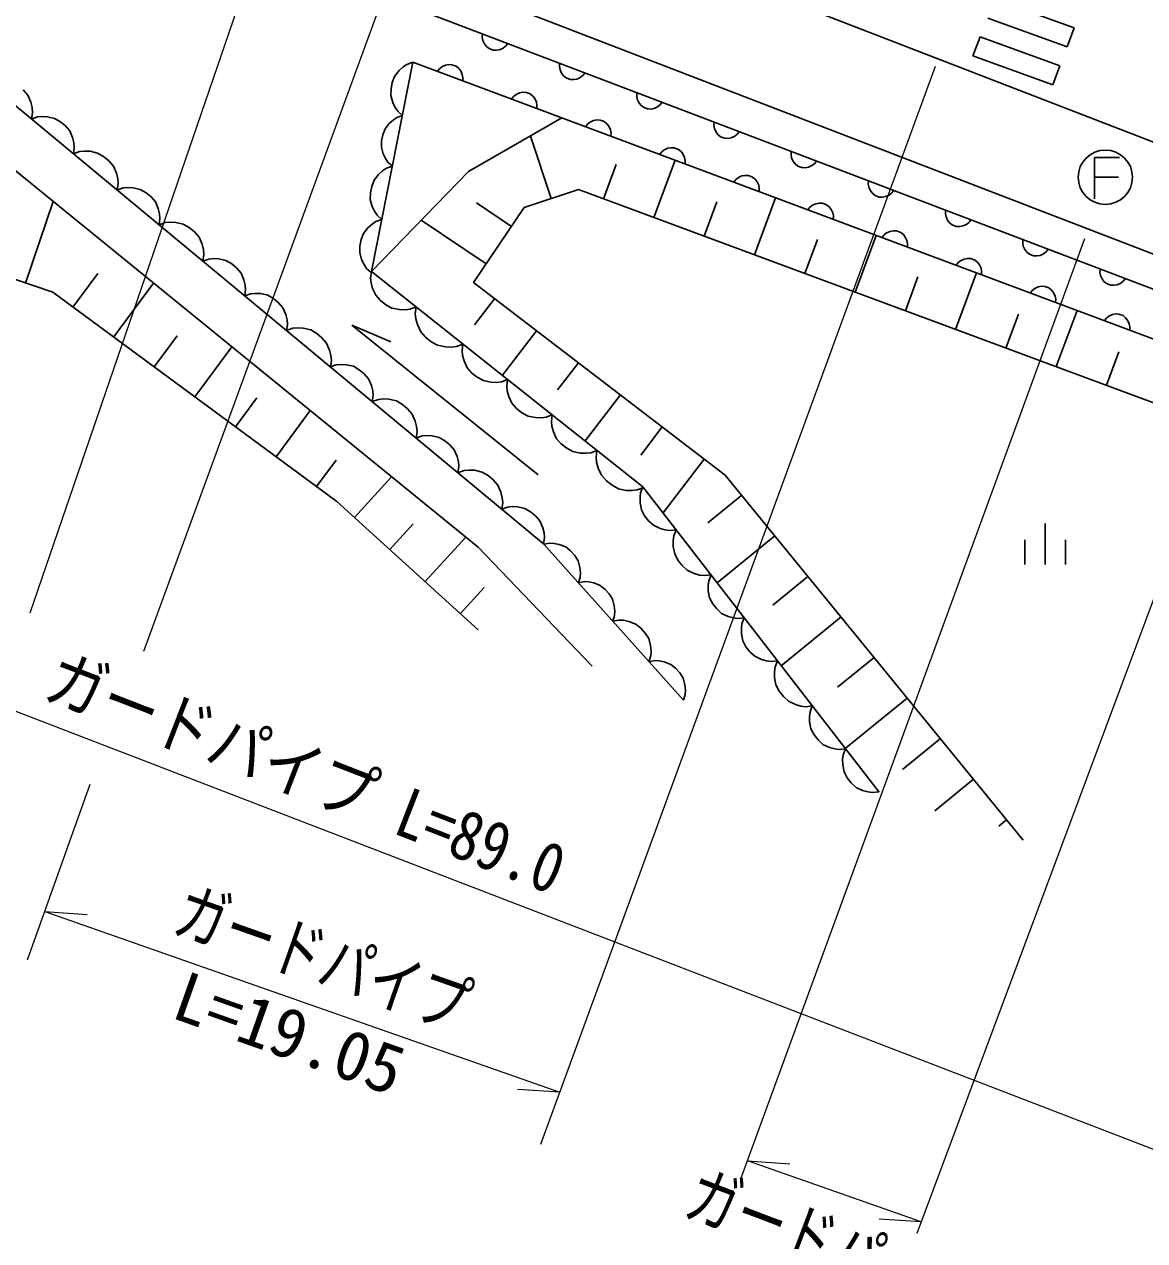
# Model space of a CAD drawing. Units: millimetres, scale not verified. Extents: x 40000 to 680000, y 20000 to 380000.
# Drawn here: x 299280 to 340534, y 232959 to 277772 of the extents above; entities that cross this region are included whole.
import ezdxf
from ezdxf.enums import TextEntityAlignment as Align

# ---------------------------------------------------------------- set-up
doc = ezdxf.new("R2010")
doc.units = ezdxf.units.MM
doc.header["$LTSCALE"] = 1000
for name, color, linetype, lineweight in [('M-BGD', 7, 'Continuous', 25), ('M-STR-HTXT', 7, 'Continuous', 13), ('M-STR-STRC', 7, 'Continuous', 25)]:
    doc.layers.add(name, color=color, linetype=linetype, lineweight=lineweight)
doc.styles.add('ＭＳ ゴシック', font='')
doc.styles.get('ＭＳ ゴシック').set_extended_font_data('MS Gothic')

msp = doc.modelspace()

# ---------------------------------------------------------------- linework, layer by layer
at = {"layer": 'M-BGD'}
for p, q in [((357836, 261546), (300979, 283198)), ((358247, 262603), (307576, 282134)), ((335026, 278697), (337941, 277644)), ((334754, 278003), (337676, 276945)), ((316147, 277422), (316142, 277295)), ((337941, 277644), (337676, 276945)), ((316142, 277295), (316162, 277180)), ((316162, 277180), (316220, 277051)), ((316220, 277051), (316292, 276960)), ((316292, 276960), (316390, 276880)), ((316910, 276896), (317002, 276968)), ((317002, 276968), (317082, 277066)), ((334210, 276614), (334482, 277309)), ((334482, 277309), (337412, 276246)), ((296385, 276907), (318396, 258634)), ((316390, 276880), (316540, 276823)), ((316540, 276823), (316666, 276817)), ((316666, 276817), (316781, 276838)), ((316781, 276838), (316910, 276896)), ((334210, 276614), (337147, 275546)), ((312063, 268668), (313589, 276374)), ((313080, 276067), (312916, 275855)), ((313229, 276200), (313080, 276067)), ((313370, 276295), (313229, 276200)), ((313589, 276374), (313370, 276295)), ((313589, 276374), (357252, 260042)), ((314565, 276137), (314485, 276038)), ((314656, 276210), (314565, 276137)), ((314785, 276268), (314656, 276210)), ((314899, 276289), (314785, 276268)), ((315026, 276285), (314899, 276289)), ((315176, 276229), (315026, 276285)), ((315274, 276149), (315176, 276229)), ((315347, 276058), (315274, 276149)), ((315405, 275929), (315347, 276058)), ((318990, 276339), (318985, 276213)), ((318985, 276213), (319005, 276098)), ((319005, 276098), (319063, 275969)), ((337412, 276246), (337147, 275546)), ((312830, 275627), (312783, 275392)), ((312916, 275855), (312830, 275627)), ((315427, 275815), (315405, 275929)), ((315422, 275688), (315427, 275815)), ((319063, 275969), (319135, 275877)), ((319135, 275877), (319233, 275797)), ((319233, 275797), (319383, 275740)), ((319383, 275740), (319509, 275735)), ((319509, 275735), (319624, 275755)), ((319624, 275755), (319753, 275813)), ((319753, 275813), (319844, 275885)), ((319844, 275885), (319925, 275983)), ((299404, 275165), (299237, 275359)), ((299517, 274908), (299404, 275165)), ((312783, 275392), (312776, 275148)), ((317385, 275189), (317294, 275116)), ((317514, 275247), (317385, 275189)), ((317628, 275269), (317514, 275247)), ((317755, 275264), (317628, 275269)), ((317905, 275208), (317755, 275264)), ((318003, 275128), (317905, 275208)), ((321833, 275256), (321828, 275130)), ((299566, 274703), (299517, 274908)), ((299583, 274526), (299566, 274703)), ((312776, 275148), (312847, 274890)), ((312847, 274890), (312933, 274709)), ((312933, 274709), (313028, 274568)), ((317294, 275116), (317214, 275018)), ((318076, 275037), (318003, 275128)), ((318134, 274908), (318076, 275037)), ((318155, 274794), (318134, 274908)), ((318151, 274667), (318155, 274794)), ((321828, 275130), (321848, 275015)), ((321848, 275015), (321906, 274886)), ((321906, 274886), (321978, 274794)), ((321978, 274794), (322076, 274714)), ((322076, 274714), (322225, 274657)), ((322467, 274673), (322596, 274730)), ((322596, 274730), (322687, 274803)), ((322687, 274803), (322767, 274900)), ((299545, 274284), (299583, 274526)), ((299765, 274361), (299545, 274284)), ((299934, 274377), (299765, 274361)), ((300134, 274367), (299934, 274377)), ((300395, 274306), (300134, 274367)), ((300606, 274183), (300395, 274306)), ((312992, 274337), (312858, 274247)), ((313201, 274412), (312992, 274337)), ((313028, 274568), (313201, 274412)), ((315640, 272345), (319070, 274324)), ((322225, 274657), (322352, 274652)), ((322352, 274652), (322467, 274673)), ((300790, 274030), (300606, 274183)), ((300949, 273846), (300790, 274030)), ((301057, 273600), (300949, 273846)), ((312561, 273919), (312479, 273702)), ((312717, 274120), (312561, 273919)), ((312858, 274247), (312717, 274120)), ((320023, 274095), (319943, 273997)), ((320114, 274168), (320023, 274095)), ((320243, 274227), (320114, 274168)), ((320357, 274248), (320243, 274227)), ((320484, 274243), (320357, 274248)), ((320634, 274187), (320484, 274243)), ((320732, 274108), (320634, 274187)), ((320805, 274016), (320732, 274108)), ((320863, 273888), (320805, 274016)), ((320884, 273773), (320863, 273888)), ((324676, 274174), (324670, 274047)), ((324670, 274047), (324691, 273933)), ((324691, 273933), (324749, 273804)), ((325530, 273720), (325610, 273818)), ((301104, 273406), (301057, 273600)), ((301120, 273237), (301104, 273406)), ((312435, 273479), (312428, 273248)), ((312479, 273702), (312435, 273479)), ((318681, 271355), (317914, 273656)), ((320880, 273647), (320884, 273773)), ((324749, 273804), (324821, 273712)), ((324821, 273712), (324919, 273632)), ((324919, 273632), (325068, 273575)), ((325068, 273575), (325195, 273570)), ((325195, 273570), (325309, 273590)), ((325309, 273590), (325439, 273648)), ((325439, 273648), (325530, 273720)), ((315991, 258512), (297823, 273294)), ((301084, 273006), (301120, 273237)), ((301315, 273087), (301084, 273006)), ((301493, 273104), (301315, 273087)), ((301702, 273093), (301493, 273104)), ((301977, 273029), (301702, 273093)), ((302197, 272901), (301977, 273029)), ((312428, 273248), (312495, 273002)), ((312495, 273002), (312578, 272831)), ((322752, 273075), (322672, 272976)), ((322843, 273147), (322752, 273075)), ((322972, 273206), (322843, 273147)), ((323086, 273227), (322972, 273206)), ((323213, 273222), (323086, 273227)), ((323362, 273166), (323213, 273222)), ((323461, 273087), (323362, 273166)), ((323533, 272996), (323461, 273087)), ((323592, 272867), (323533, 272996)), ((327519, 273091), (327513, 272965)), ((327513, 272965), (327534, 272850)), ((302391, 272740), (302197, 272901)), ((302558, 272547), (302391, 272740)), ((302672, 272289), (302558, 272547)), ((312612, 272469), (312471, 272375)), ((312578, 272831), (312667, 272697)), ((312832, 272548), (312612, 272469)), ((312667, 272697), (312832, 272548)), ((320608, 271345), (321078, 272611)), ((322461, 270658), (323242, 272763)), ((323613, 272752), (323592, 272867)), ((323609, 272626), (323613, 272752)), ((327534, 272850), (327592, 272721)), ((327592, 272721), (327664, 272629)), ((327664, 272629), (327762, 272549)), ((327762, 272549), (327911, 272492)), ((327911, 272492), (328038, 272487)), ((328038, 272487), (328152, 272507)), ((328152, 272507), (328281, 272565)), ((328281, 272565), (328373, 272637)), ((328373, 272637), (328453, 272735)), ((338686, 272860), (338686, 271340)), ((338686, 272860), (339606, 272860)), ((302721, 272084), (302672, 272289)), ((302737, 271907), (302721, 272084)), ((312063, 268668), (315640, 272345)), ((312158, 272029), (312072, 271801)), ((312322, 272241), (312158, 272029)), ((312471, 272375), (312322, 272241)), ((325481, 272054), (325401, 271955)), ((325572, 272127), (325481, 272054)), ((325700, 272185), (325572, 272127)), ((325815, 272206), (325700, 272185)), ((325942, 272202), (325815, 272206)), ((326091, 272146), (325942, 272202)), ((326190, 272066), (326091, 272146)), ((326262, 271975), (326190, 272066)), ((338686, 272140), (339566, 272140)), ((302700, 271665), (302737, 271907)), ((302920, 271742), (302700, 271665)), ((303089, 271758), (302920, 271742)), ((303289, 271748), (303089, 271758)), ((303550, 271687), (303289, 271748)), ((303760, 271564), (303550, 271687)), ((303945, 271411), (303760, 271564)), ((312026, 271566), (312018, 271323)), ((312072, 271801), (312026, 271566)), ((317680, 271021), (319682, 271688)), ((319682, 271688), (351168, 260005)), ((326321, 271846), (326262, 271975)), ((326342, 271732), (326321, 271846)), ((326338, 271605), (326342, 271732)), ((330362, 272009), (330356, 271882)), ((330356, 271882), (330377, 271767)), ((330377, 271767), (330435, 271638)), ((330435, 271638), (330507, 271547)), ((331216, 271555), (331296, 271653)), ((290309, 271287), (300323, 267901)), ((299322, 268240), (300339, 271247)), ((304104, 271227), (303945, 271411)), ((304212, 270981), (304104, 271227)), ((312018, 271323), (312089, 271064)), ((317215, 270329), (315932, 271192)), ((324313, 269970), (324780, 271231)), ((326165, 269283), (326942, 271379)), ((328429, 271164), (328301, 271106)), ((328544, 271186), (328429, 271164)), ((328670, 271181), (328544, 271186)), ((328820, 271125), (328670, 271181)), ((328919, 271045), (328820, 271125)), ((330507, 271547), (330605, 271467)), ((330605, 271467), (330754, 271410)), ((330754, 271410), (330880, 271404)), ((330880, 271404), (330995, 271425)), ((330995, 271425), (331124, 271483)), ((331124, 271483), (331216, 271555)), ((304258, 270787), (304212, 270981)), ((304274, 270618), (304258, 270787)), ((312089, 271064), (312176, 270884)), ((312176, 270884), (312270, 270743)), ((312270, 270743), (312443, 270586)), ((315820, 268255), (317680, 271021)), ((328209, 271033), (328130, 270935)), ((328301, 271106), (328209, 271033)), ((328991, 270954), (328919, 271045)), ((329050, 270825), (328991, 270954)), ((329071, 270711), (329050, 270825)), ((329067, 270584), (329071, 270711)), ((333204, 270926), (333199, 270800)), ((333199, 270800), (333220, 270685)), ((333220, 270685), (333277, 270556)), ((304239, 270387), (304274, 270618)), ((304470, 270469), (304239, 270387)), ((304647, 270485), (304470, 270469)), ((304857, 270475), (304647, 270485)), ((305131, 270411), (304857, 270475)), ((305352, 270282), (305131, 270411)), ((305546, 270121), (305352, 270282)), ((311934, 270279), (311769, 270067)), ((312083, 270413), (311934, 270279)), ((312224, 270507), (312083, 270413)), ((312443, 270586), (312224, 270507)), ((316285, 268946), (313896, 270552)), ((333277, 270556), (333350, 270464)), ((333350, 270464), (333447, 270384)), ((333447, 270384), (333597, 270327)), ((333597, 270327), (333723, 270322)), ((333723, 270322), (333838, 270342)), ((333838, 270342), (333967, 270400)), ((333967, 270400), (334059, 270472)), ((334059, 270472), (334139, 270570)), ((305713, 269928), (305546, 270121)), ((305826, 269670), (305713, 269928)), ((311684, 269839), (311637, 269604)), ((311769, 270067), (311684, 269839)), ((328017, 268596), (328482, 269850)), ((329869, 267909), (330643, 269995)), ((330938, 270012), (330859, 269914)), ((331030, 270085), (330938, 270012)), ((331158, 270144), (331030, 270085)), ((331273, 270165), (331158, 270144)), ((331399, 270160), (331273, 270165)), ((331549, 270104), (331399, 270160)), ((331648, 270025), (331549, 270104)), ((331720, 269933), (331648, 270025)), ((331779, 269805), (331720, 269933)), ((331800, 269690), (331779, 269805)), ((336047, 269843), (336042, 269717)), ((305875, 269466), (305826, 269670)), ((305892, 269288), (305875, 269466)), ((311637, 269604), (311630, 269361)), ((311630, 269361), (311701, 269102)), ((331795, 269564), (331800, 269690)), ((336042, 269717), (336062, 269602)), ((336062, 269602), (336120, 269473)), ((336120, 269473), (336192, 269381)), ((336192, 269381), (336290, 269301)), ((336810, 269317), (336902, 269390)), ((336902, 269390), (336982, 269487)), ((305855, 269046), (305892, 269288)), ((306075, 269123), (305855, 269046)), ((306244, 269139), (306075, 269123)), ((306443, 269129), (306244, 269139)), ((306705, 269068), (306443, 269129)), ((306915, 268946), (306705, 269068)), ((307100, 268792), (306915, 268946)), ((311701, 269102), (311787, 268922)), ((311787, 268922), (311882, 268781)), ((333667, 268992), (333588, 268893)), ((333758, 269064), (333667, 268992)), ((333887, 269123), (333758, 269064)), ((334002, 269144), (333887, 269123)), ((334128, 269139), (334002, 269144)), ((334278, 269083), (334128, 269139)), ((334377, 269004), (334278, 269083)), ((334449, 268913), (334377, 269004)), ((334508, 268784), (334449, 268913)), ((336290, 269301), (336440, 269244)), ((336440, 269244), (336566, 269239)), ((336566, 269239), (336681, 269260)), ((336681, 269260), (336810, 269317)), ((301071, 267351), (301983, 268589)), ((307259, 268608), (307100, 268792)), ((307367, 268363), (307259, 268608)), ((311882, 268781), (312055, 268624)), ((312063, 268668), (312031, 268425)), ((322058, 260733), (312063, 268668)), ((331721, 267221), (332184, 268470)), ((333573, 266534), (334344, 268611)), ((334529, 268669), (334508, 268784)), ((334524, 268543), (334529, 268669)), ((338890, 268761), (338885, 268634)), ((338885, 268634), (338905, 268520)), ((338905, 268520), (338963, 268391)), ((302566, 266249), (304034, 268241)), ((307413, 268168), (307367, 268363)), ((307393, 267769), (307429, 267999)), ((307429, 267999), (307413, 268168)), ((312031, 268425), (312052, 268248)), ((312052, 268248), (312105, 268045)), ((312105, 268045), (312224, 267789)), ((325089, 261167), (315820, 268255)), ((336487, 268044), (336396, 267971)), ((336616, 268102), (336487, 268044)), ((336731, 268123), (336616, 268102)), ((336857, 268119), (336731, 268123)), ((337007, 268063), (336857, 268119)), ((337105, 267983), (337007, 268063)), ((337178, 267892), (337105, 267983)), ((338963, 268391), (339035, 268299)), ((339035, 268299), (339133, 268219)), ((339133, 268219), (339283, 268162)), ((339283, 268162), (339409, 268157)), ((339409, 268157), (339524, 268177)), ((339524, 268177), (339653, 268235)), ((339653, 268235), (339745, 268307)), ((339745, 268307), (339825, 268405)), ((300323, 267901), (310790, 260190)), ((307613, 267846), (307393, 267769)), ((307782, 267861), (307613, 267846)), ((307982, 267852), (307782, 267861)), ((308243, 267791), (307982, 267852)), ((308454, 267668), (308243, 267791)), ((308638, 267515), (308454, 267668)), ((312224, 267789), (312395, 267600)), ((312395, 267600), (312593, 267443)), ((316592, 267664), (315852, 266697)), ((336396, 267971), (336317, 267872)), ((337237, 267763), (337178, 267892)), ((337258, 267649), (337237, 267763)), ((337253, 267522), (337258, 267649)), ((308797, 267331), (308638, 267515)), ((308905, 267085), (308797, 267331)), ((308952, 266891), (308905, 267085)), ((312593, 267443), (312816, 267319)), ((312816, 267319), (313092, 267261)), ((313092, 267261), (313302, 267255)), ((313302, 267255), (313479, 267276)), ((313479, 267276), (313708, 267362)), ((313708, 267362), (313675, 267108)), ((313675, 267108), (313696, 266922)), ((335425, 265847), (335886, 267090)), ((337277, 265160), (338044, 267226)), ((339460, 267103), (339345, 267081)), ((339586, 267098), (339460, 267103)), ((339736, 267042), (339586, 267098)), ((308932, 266491), (308968, 266722)), ((308968, 266722), (308952, 266891)), ((318195, 261176), (311340, 266690)), ((311340, 266690), (312772, 266077)), ((313696, 266922), (313752, 266709)), ((313752, 266709), (313876, 266442)), ((339125, 266950), (339046, 266852)), ((339216, 267023), (339125, 266950)), ((339345, 267081), (339216, 267023)), ((339834, 266962), (339736, 267042)), ((339907, 266871), (339834, 266962)), ((339966, 266742), (339907, 266871)), ((339987, 266628), (339966, 266742)), ((304062, 265148), (304910, 266299)), ((309163, 266572), (308932, 266491)), ((309341, 266589), (309163, 266572)), ((309550, 266578), (309341, 266589)), ((309825, 266514), (309550, 266578)), ((310046, 266386), (309825, 266514)), ((310239, 266225), (310046, 266386)), ((310406, 266031), (310239, 266225)), ((313876, 266442), (314056, 266243)), ((314056, 266243), (314262, 266079)), ((318137, 266483), (316882, 264842)), ((339982, 266501), (339987, 266628)), ((305557, 264046), (306918, 265894)), ((310520, 265773), (310406, 266031)), ((310569, 265569), (310520, 265773)), ((314262, 266079), (314497, 265949)), ((314497, 265949), (314785, 265888)), ((314785, 265888), (315005, 265882)), ((315005, 265882), (315191, 265904)), ((315191, 265904), (315431, 265994)), ((315431, 265994), (315399, 265751)), ((315399, 265751), (315419, 265574)), ((310548, 265150), (310585, 265392)), ((310585, 265392), (310569, 265569)), ((315419, 265574), (315473, 265371)), ((315473, 265371), (315592, 265116)), ((319682, 265302), (318916, 264300)), ((339129, 264472), (339588, 265710)), ((310768, 265227), (310548, 265150)), ((310937, 265243), (310768, 265227)), ((311137, 265233), (310937, 265243)), ((311398, 265172), (311137, 265233)), ((311608, 265049), (311398, 265172)), ((311793, 264896), (311608, 265049)), ((311952, 264712), (311793, 264896)), ((315592, 265116), (315763, 264926)), ((315763, 264926), (315960, 264769)), ((312060, 264466), (311952, 264712)), ((312107, 264272), (312060, 264466)), ((315960, 264769), (316184, 264646)), ((316184, 264646), (316460, 264588)), ((316460, 264588), (316669, 264582)), ((316669, 264582), (316846, 264602)), ((316846, 264602), (317076, 264688)), ((317076, 264688), (317044, 264445)), ((317044, 264445), (317064, 264268)), ((307052, 262944), (307837, 264010)), ((312087, 263872), (312122, 264103)), ((312318, 263953), (312087, 263872)), ((312122, 264103), (312107, 264272)), ((312495, 263970), (312318, 263953)), ((312705, 263959), (312495, 263970)), ((312979, 263895), (312705, 263959)), ((317064, 264268), (317117, 264065)), ((317117, 264065), (317236, 263810)), ((321227, 264120), (319929, 262423)), ((308548, 261843), (309803, 263547)), ((313200, 263767), (312979, 263895)), ((313394, 263606), (313200, 263767)), ((313561, 263412), (313394, 263606)), ((317236, 263810), (317408, 263620)), ((317408, 263620), (317605, 263464)), ((313674, 263155), (313561, 263412)), ((313723, 262950), (313674, 263155)), ((317605, 263464), (317829, 263340)), ((317829, 263340), (318104, 263282)), ((318104, 263282), (318314, 263276)), ((318314, 263276), (318491, 263296)), ((318491, 263296), (318720, 263383)), ((318720, 263383), (318689, 263140)), ((318689, 263140), (318709, 262963)), ((313703, 262531), (313740, 262773)), ((313923, 262608), (313703, 262531)), ((313740, 262773), (313723, 262950)), ((314092, 262624), (313923, 262608)), ((314291, 262614), (314092, 262624)), ((314553, 262553), (314291, 262614)), ((318709, 262963), (318762, 262760)), ((318762, 262760), (318881, 262504)), ((322771, 262939), (321980, 261904)), ((314763, 262430), (314553, 262553)), ((314948, 262277), (314763, 262430)), ((315107, 262093), (314948, 262277)), ((318881, 262504), (319052, 262315)), ((319052, 262315), (319250, 262158)), ((319250, 262158), (319473, 262034)), ((310043, 260741), (310764, 261720)), ((315215, 261847), (315107, 262093)), ((315261, 261653), (315215, 261847)), ((319473, 262034), (319749, 261976)), ((319749, 261976), (319959, 261970)), ((319959, 261970), (320136, 261991)), ((320136, 261991), (320365, 262077)), ((320365, 262077), (320332, 261822)), ((320332, 261822), (320353, 261637)), ((324316, 261757), (322799, 259774)), ((315241, 261253), (315277, 261484)), ((315472, 261334), (315241, 261253)), ((315277, 261484), (315261, 261653)), ((315650, 261351), (315472, 261334)), ((315860, 261341), (315650, 261351)), ((316134, 261276), (315860, 261341)), ((316355, 261148), (316134, 261276)), ((320353, 261637), (320409, 261424)), ((320409, 261424), (320533, 261157)), ((311440, 259600), (312805, 261103)), ((316549, 260987), (316355, 261148)), ((316716, 260794), (316549, 260987)), ((320533, 261157), (320713, 260958)), ((320713, 260958), (320920, 260794)), ((336056, 247719), (325089, 261167)), ((316829, 260536), (316716, 260794)), ((316878, 260331), (316829, 260536)), ((320920, 260794), (321154, 260664)), ((321154, 260664), (321443, 260603)), ((321443, 260603), (321663, 260597)), ((321663, 260597), (321848, 260619)), ((321848, 260619), (322088, 260709)), ((321973, 260515), (321952, 260347)), ((322058, 260733), (321973, 260515)), ((330756, 249479), (322058, 260733)), ((325698, 260420), (324448, 259400)), ((310790, 260190), (315988, 255469)), ((316857, 259912), (316894, 260154)), ((317077, 259989), (316857, 259912)), ((316894, 260154), (316878, 260331)), ((317246, 260005), (317077, 259989)), ((317446, 259995), (317246, 260005)), ((317707, 259934), (317446, 259995)), ((317917, 259811), (317707, 259934)), ((321952, 260347), (321955, 260147)), ((321955, 260147), (322007, 259884)), ((318102, 259658), (317917, 259811)), ((318261, 259474), (318102, 259658)), ((318369, 259228), (318261, 259474)), ((322007, 259884), (322122, 259669)), ((322122, 259669), (322268, 259480)), ((322268, 259480), (322447, 259314)), ((312740, 258420), (313597, 259364)), ((318416, 259034), (318369, 259228)), ((318431, 258865), (318416, 259034)), ((322447, 259314), (322689, 259198)), ((322689, 259198), (322881, 259144)), ((322881, 259144), (323050, 259123)), ((323050, 259123), (323281, 259150)), ((323281, 259150), (323192, 258922)), ((336868, 259376), (336868, 257876)), ((314039, 257240), (315533, 258884)), ((318396, 258634), (318431, 258865)), ((318396, 258634), (323546, 252874)), ((318632, 258656), (318414, 258614)), ((318793, 258647), (318632, 258656)), ((318979, 258610), (318793, 258647)), ((319216, 258516), (318979, 258610)), ((323192, 258922), (323170, 258745)), ((323170, 258745), (323173, 258535)), ((326917, 258925), (324793, 257194)), ((336118, 258776), (336118, 257876)), ((337618, 258776), (337618, 257876)), ((320187, 254124), (315991, 258512)), ((319396, 258371), (319216, 258516)), ((319548, 258201), (319396, 258371)), ((319672, 258006), (319548, 258201)), ((323173, 258535), (323227, 258259)), ((323227, 258259), (323348, 258034)), ((319739, 257760), (319672, 258006)), ((319755, 257570), (319739, 257760)), ((323348, 258034), (323502, 257834)), ((323502, 257834), (323689, 257661)), ((319680, 257198), (319746, 257409)), ((319898, 257239), (319680, 257198)), ((319746, 257409), (319755, 257570)), ((320059, 257230), (319898, 257239)), ((320245, 257193), (320059, 257230)), ((323689, 257661), (323943, 257538)), ((323943, 257538), (324146, 257483)), ((324146, 257483), (324322, 257460)), ((324322, 257460), (324566, 257489)), ((324481, 257271), (324459, 257103)), ((324566, 257489), (324481, 257271)), ((328135, 257431), (326838, 256373)), ((315339, 256060), (316215, 257024)), ((320482, 257099), (320245, 257193)), ((320662, 256955), (320482, 257099)), ((320814, 256785), (320662, 256955)), ((320938, 256589), (320814, 256785)), ((324459, 257103), (324462, 256903)), ((324462, 256903), (324514, 256640)), ((321005, 256343), (320938, 256589)), ((321021, 256154), (321005, 256343)), ((324514, 256640), (324629, 256425)), ((324629, 256425), (324776, 256236)), ((320947, 255781), (321012, 255993)), ((321012, 255993), (321021, 256154)), ((324776, 256236), (324954, 256070)), ((324954, 256070), (325196, 255954)), ((325196, 255954), (325389, 255900)), ((325389, 255900), (325557, 255879)), ((325557, 255879), (325789, 255906)), ((325789, 255906), (325704, 255689)), ((329354, 255937), (327152, 254142)), ((321176, 255825), (320947, 255781)), ((321345, 255816), (321176, 255825)), ((321541, 255776), (321345, 255816)), ((321791, 255678), (321541, 255776)), ((321981, 255525), (321791, 255678)), ((322140, 255346), (321981, 255525)), ((325704, 255689), (325682, 255521)), ((325682, 255521), (325685, 255321)), ((322271, 255141), (322140, 255346)), ((322341, 254882), (322271, 255141)), ((325685, 255321), (325737, 255057)), ((325737, 255057), (325852, 254843)), ((322358, 254683), (322341, 254882)), ((322349, 254513), (322358, 254683)), ((325852, 254843), (325999, 254653)), ((325999, 254653), (326177, 254488)), ((322280, 254290), (322349, 254513)), ((322497, 254332), (322280, 254290)), ((322658, 254323), (322497, 254332)), ((322845, 254286), (322658, 254323)), ((323082, 254192), (322845, 254286)), ((323262, 254047), (323082, 254192)), ((326177, 254488), (326419, 254371)), ((326419, 254371), (326612, 254318)), ((326612, 254318), (326780, 254296)), ((326780, 254296), (327012, 254324)), ((326923, 254096), (326900, 253919)), ((327012, 254324), (326923, 254096)), ((330573, 254443), (329228, 253346)), ((323414, 253877), (323262, 254047)), ((323537, 253682), (323414, 253877)), ((323604, 253436), (323537, 253682)), ((326900, 253919), (326903, 253709)), ((326903, 253709), (326957, 253432)), ((323621, 253247), (323604, 253436)), ((323612, 253086), (323621, 253247)), ((326957, 253432), (327078, 253207)), ((327078, 253207), (327232, 253008)), ((323546, 252874), (323612, 253086)), ((327232, 253008), (327420, 252834)), ((327420, 252834), (327673, 252712)), ((331791, 252949), (329511, 251089)), ((327673, 252712), (327876, 252656)), ((327876, 252656), (328053, 252633)), ((328053, 252633), (328296, 252662)), ((328211, 252445), (328189, 252277)), ((328296, 252662), (328211, 252445)), ((328189, 252277), (328192, 252077)), ((328192, 252077), (328244, 251813)), ((328244, 251813), (328359, 251599)), ((328359, 251599), (328506, 251409)), ((328506, 251409), (328684, 251244)), ((333010, 251455), (331618, 250320)), ((328684, 251244), (328926, 251127)), ((328926, 251127), (329119, 251074)), ((329119, 251074), (329287, 251052)), ((329287, 251052), (329519, 251080)), ((329519, 251080), (329434, 250862)), ((329434, 250862), (329412, 250694)), ((329412, 250694), (329415, 250494)), ((329415, 250494), (329467, 250231)), ((329467, 250231), (329582, 250016)), ((329582, 250016), (329729, 249827)), ((329729, 249827), (329907, 249661)), ((329907, 249661), (330149, 249545)), ((334228, 249960), (332804, 248799)), ((330149, 249545), (330342, 249491)), ((330342, 249491), (330510, 249470)), ((330510, 249470), (330742, 249497)), ((335447, 248466), (335162, 248234))]:
    msp.add_line(p, q, dxfattribs=at)
msp.add_circle((339086, 272140), 1000, dxfattribs=at)
at = {"layer": 'M-STR-HTXT'}
for p, q in [((299493, 256086), (309552, 285443)), ((314246, 283580), (303666, 254670)), ((332819, 276213), (318289, 236499)), ((346305, 271221), (332148, 233221)), ((325666, 235233), (338332, 269880)), ((286599, 257219), (347109, 233927)), ((299399, 243301), (301709, 249784)), ((300033, 245081), (301587, 244976)), ((300033, 245081), (318994, 238427)), ((318994, 238427), (317440, 238527)), ((332307, 233648), (325909, 235897)), ((325909, 235897), (327463, 235796)), ((332307, 233648), (330753, 233749))]:
    msp.add_line(p, q, dxfattribs=at)
at = {"layer": 'M-STR-STRC'}
msp.add_line((294393, 291437), (359625, 266151), dxfattribs=at)

# ---------------------------------------------------------------- texts
at = {"layer": 'M-STR-HTXT', "style": 'ＭＳ ゴシック'}
for s, rotation, width, p in [('ガードパイプ L=89.0', 338.8, 0.85, (299718, 252476)), ('ガードパイプ', 340.6, 0.75, (304484, 243848)), ('ガードパイプ', 339.2, 0.75, (323294, 233426))]:
    msp.add_text(s, height=1833, rotation=rotation, dxfattribs=dict(at, width=width)).set_placement(p, align=Align.BOTTOM_LEFT)
msp.add_text('L=19.05', height=1833, rotation=340.5, dxfattribs=at).set_placement((304435, 240680), align=Align.BOTTOM_LEFT)

doc.saveas('drawing.dxf')
